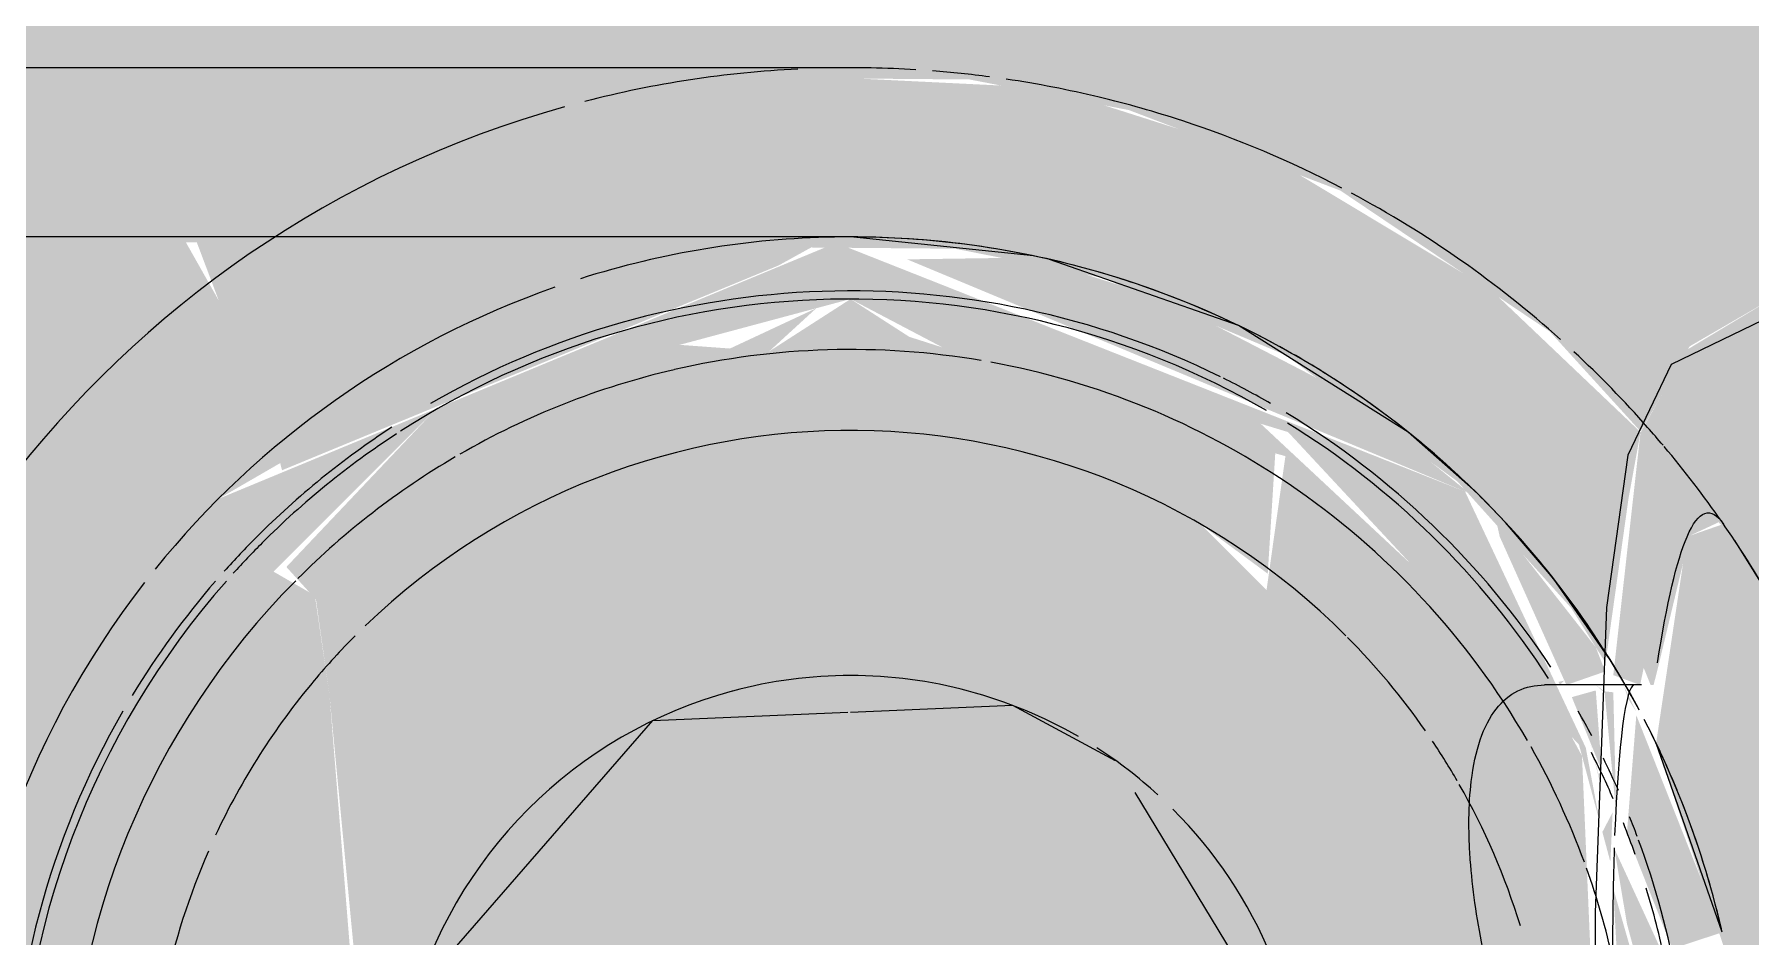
# Model space of a CAD drawing. Header units: metres. Extents: x 15 to 69.3, y -12.4 to 16.4.
# Drawn here: x 18.328 to 18.3506, y 13.06324 to 13.07511 of the extents above; entities that cross this region are included whole.
import ezdxf

# ---------------------------------------------------------------- set-up
doc = ezdxf.new("R2010")
doc.units = ezdxf.units.M
doc.layers.add('A-FLOR', color=7, linetype='Continuous', lineweight=9, true_color=0x007f00)
doc.layers.add('P-SANR-FIXT', color=7, linetype='Continuous', lineweight=5)

# ---------------------------------------------------------------- blocks, each defined once
blk = doc.blocks.new('UT_Ducha higiênica - UT_Ducha higiênica-3615605-TÉRREO')
at = {"layer": 'P-SANR-FIXT', "true_color": 0xf0f1f7, "transparency": 33554560}
for points in [[(0.08000000000001646, 0.0336475837112124), (0.08832447377433876, 0.03019947377426968), (0.08879525029375403, 0.02938503150175959), (0.09045698643203517, 0.02992332119640491), (0.09177258371127499, 0.0306665165601353), (0.091848869121856, 0.03969520617974973), (0.09232414926895066, 0.04052732555064138), (0.09301077523998715, 0.04099744027242336), (0.09400000000001761, 0.04111081897339689), (0.09400000000001761, 0.05738896833044129), (0.09278394559978871, 0.05480785721770643), (0.09146177206230033, 0.05371612574420959), (0.08930213614993311, 0.05276384307674945), (0.08661745718556871, 0.05205927247575402), (0.08202207435780069, 0.05154387166124619), (0.08000000000001646, 0.05145282208915609), (0.08000000000001646, 0.03394039708939941)], [(0.08474465881401863, 0.01198342454255049), (0.08580343093266335, 0.01206264135774899), (0.08571527298732773, 0.01237798123088038), (0.08486402577589357, 0.0120307472794057)], [(0.08427020931219266, 0.01179533021080534), (0.08577888794918931, 0.01183181675656192), (0.08579121096795968, 0.01194771366437976), (0.08428951983010147, 0.01180298581787752)], [(0.08242311051220497, 0.01099524527623106), (0.08261964632252466, 0.01039757954134055), (0.08547751865319948, 0.01152877862404534), (0.08391302642671376, 0.0116537259391257), (0.08242311051220497, 0.01106305245919396)]]:
    blk.add_hatch(color=7, dxfattribs=at).paths.add_polyline_path(points)
h = blk.add_hatch(color=7, dxfattribs=at)
h.paths.add_polyline_path([(0.06104499430345227, 0.01676706736022819), (0.06124305656764736, 0.001132232521688259), (0.06179801469973514, 0.0004363370349887731), (0.0630449943034529, -7.47178319215891e-14), (0.09695500569658491, -7.47178319215891e-14), (0.09851866866152043, 0.0007530203962076129), (0.09890486152094932, 0.001554958132013373), (0.098955005696585, 0.001999999999925369), (0.098955005696585, 0.03878872391185485), (0.09400000000001761, 0.03878872391185485), (0.09384497402902968, 0.02030958325518545), (0.09344276236455688, 0.01821199043303589), (0.0923830327617885, 0.01542622602169357), (0.09052930691481202, 0.0126708234244909), (0.0892116278677962, 0.01147181869511659), (0.09033234720800545, 0.01082697033749139), (0.09097939482076241, 0.009710060218908715), (0.0910645802550392, 0.007303453385076733), (0.09097939482076133, 0.004069454246864127), (0.09033234720800545, 0.002952544128280909), (0.08921162786779566, 0.002307695770653008), (0.08510793263973186, 0.00180848570042583), (0.08301653995979758, 0.001716873108023853), (0.08291375385320161, 0.001256653804437107), (0.08000000000001646, 0.00105429790743259), (0.0769834600402359, 0.001267688726805173), (0.0769834600402359, 0.001737122348949627), (0.07265991411451914, 0.001979272482033795), (0.07018541974499506, 0.002556597946122558), (0.06927035623553345, 0.003468551239150715), (0.06893541974499481, 0.004714302604488238), (0.06902060517927268, 0.009710060218908715), (0.06971184164031974, 0.01086076238558304), (0.07070462662134593, 0.01155671459196182), (0.06892664604373089, 0.01344024506907283), (0.0672236062075939, 0.01625782926555391), (0.06626600275160972, 0.01925535367743593), (0.066012960742745, 0.02043449348395569), (0.06104499430345227, 0.02187499999994359), (0.06104499430345227, 0.01694440589343285)])
h.paths.add_polyline_path([(0.06104499430345119, 0.035872852801328), (0.06104499430345119, 0.03417061519970042), (0.06600269174178665, 0.03252429378915581), (0.06600000000001749, 0.03878872391185539), (0.06104499430345335, 0.03878872391185539)])
h.paths.add_polyline_path([(0.0769834600402359, 0.003173871124008141), (0.07714257746305397, 0.002199973578222925), (0.07708624614683131, 0.002392476368011084), (0.07708624614683131, 0.003238187364861274)])
h.paths.add_polyline_path([(0.08261240023671797, 0.002301519467915689), (0.08301653995979758, 0.002417301510352102), (0.08279959681880204, 0.002264289819076058), (0.08261964632252466, 0.002300078366658853)])
h = blk.add_hatch(color=7, dxfattribs=at)
h.paths.add_polyline_path([(0.06600000000001749, 0.03383524139359809), (0.06622117744730513, 0.03244855175073095), (0.0682274162887574, 0.03182135898679543), (0.0682274162887574, 0.03878872391185539), (0.06600000000001749, 0.03878872391185539)])
h.paths.add_polyline_path([(0.06615502602299875, 0.02030958291594159), (0.06645250694737279, 0.01853838175581602), (0.06760854799523645, 0.01543899285901506), (0.06947069308522036, 0.01267082342449198), (0.07094558582678148, 0.0114924459215077), (0.07367811015065852, 0.01203104845183741), (0.07195464115223245, 0.01337609638677868), (0.07028435573458475, 0.01534891027998969), (0.06921988149210172, 0.01726257919288415), (0.06813893556868098, 0.01974539405561426), (0.06615266817014069, 0.02039181702875985)])
h.paths.add_polyline_path([(0.0769834600402359, 0.001737122348949627), (0.07708624614683131, 0.00123608798314679), (0.07738759976331822, 0.001143439290626199), (0.08078073799191483, 0.001027657248190869), (0.08301653995979758, 0.001267688726805173), (0.08291375385320161, 0.001733615039623187), (0.07708624614683131, 0.001733615039623187)])
h.paths.add_polyline_path([(0.07710977785949133, 0.002195293592141155), (0.0769834600402359, 0.002392476368011084), (0.07720040318123306, 0.002264289819076058), (0.07714102660112933, 0.002199752294688355)])
h.paths.add_polyline_path([(0.08292328822567628, 0.002205939510943397), (0.08291375385320161, 0.002417301510352102), (0.08295023338030347, 0.002222799873809943)])
h.paths.add_polyline_path([(0.08920306341924736, 0.01147336865951764), (0.09107310236530197, 0.0134398635595507), (0.09279490995951777, 0.01630686917454023), (0.09373399725104051, 0.01925535367743485), (0.09392940877839277, 0.02325439083150992), (0.09400000000001761, 0.03306065756341615), (0.09377890055054043, 0.03878872391185485), (0.09177258371127499, 0.03878872391185485), (0.09161748184297241, 0.02049843284513167), (0.09123673823323564, 0.01856752339507676), (0.09021849900105489, 0.01614919900717061), (0.08855531527724897, 0.01388605281622553), (0.08688943291137435, 0.01238765939323015), (0.0861687602905133, 0.0119348307728674), (0.08832692703450577, 0.01163192880497122), (0.08883089389945462, 0.01154072261743949)])
h.paths.add_polyline_path([(0.06893541974499481, 0.007303453385076733), (0.06902060517927214, 0.004069454246864669), (0.06966765279202856, 0.002952544128280909), (0.0707883721322389, 0.002307695770656257), (0.07489206736030106, 0.00180848570042583), (0.0769834600402359, 0.001865055626938585), (0.07720040318123739, 0.002177270031737257), (0.07849173002012266, 0.00204908348280223), (0.08261240023671797, 0.002140040382897625), (0.08301653995979758, 0.002045946865771994), (0.08301653995979758, 0.001737122348948545), (0.08734008588551433, 0.001979272482033254), (0.08981458025503895, 0.002556597946122558), (0.09072964376450002, 0.003468551239149091), (0.0910645802550392, 0.004714302604469288), (0.09097939482076241, 0.009710060218908715), (0.09028815835971536, 0.01086076238558304), (0.08920045069409283, 0.01147100965063558), (0.08798234209341012, 0.01041491645506104), (0.08782712995265454, 0.01086076238558304), (0.08510793263973294, 0.01126826858132494), (0.08242311051220497, 0.0103754352737964), (0.07913038375037942, 0.01020039850811678), (0.07649541262927675, 0.01070723380676782), (0.07412491401731514, 0.01129402377388476), (0.07217287004738056, 0.01086076238558304), (0.07196922750365778, 0.01041491645506104), (0.0707883721322389, 0.01147181869511659), (0.06966765279202856, 0.01082697033749247), (0.06902060517927268, 0.009710060218908715), (0.06893541974499481, 0.007762575469297171)])
h.paths.add_polyline_path([(0.0855251799520919, 0.01153044244409862), (0.08587508598271942, 0.01169889935053786), (0.08568412595779762, 0.01163031483884766)])
at = {"layer": 'P-SANR-FIXT', "true_color": 0xf4f4f4, "transparency": 33554560}
h = blk.add_hatch(color=7, dxfattribs=at)
h.paths.add_polyline_path([(0.08000000000001646, 0.02827237555685554), (0.08574086514257388, 0.02873550284817937), (0.08461242080708131, 0.0298639471836714), (0.08000000000001646, 0.03109984161407763), (0.08000000000001646, 0.02843553230972431)])
h.paths.add_polyline_path([(0.08000000000001646, 0.0336475837112124), (0.08000000000001646, 0.03283003730631343), (0.08574001764578756, 0.03109984161407763), (0.08748242962996713, 0.02935742962989805), (0.08832447377433876, 0.03019947377426968), (0.08074933134106942, 0.03333720050703674)])
for points in [[(0.08000000000001646, 0.03136234060666678), (0.08000000000001646, 0.03109984161407763), (0.08461242080708131, 0.02986394718367194), (0.08574086514257388, 0.02873550284817937), (0.0870527194711389, 0.02892771947107036), (0.08736730081772232, 0.02947255844214287), (0.0854775186531984, 0.03136234060666678), (0.08000000000001646, 0.03283003730631343)], [(0.08574086514257388, 0.02873550284817937), (0.08798894718373994, 0.02648742080701277), (0.08922484161414508, 0.021874999999949), (0.0879889471837394, 0.01726257919288415), (0.08734008588551433, 0.01638162198702852), (0.0889241037142457, 0.01628257057807776), (0.09045698643203517, 0.02110050559120581), (0.09095503730638196, 0.02187499999994305), (0.09026584980827228, 0.0229467215676733), (0.09035206261476782, 0.02412533218473211), (0.08948734060673533, 0.02735251865313094), (0.08742833041412588, 0.0293033304140568), (0.08700000000001704, 0.02891388370525061), (0.08657378899824861, 0.02885350265604112)], [(0.08354573847041305, 0.01187004045329835), (0.08419751543255878, 0.01184108410911391), (0.08394003432045662, 0.01197569170789608)]]:
    blk.add_hatch(color=7, dxfattribs=at).paths.add_polyline_path(points)
at = {"layer": 'P-SANR-FIXT', "true_color": 0xf0f1f7, "transparency": 33554560}
h = blk.add_hatch(color=7, dxfattribs=at)
h.paths.add_polyline_path([(0.08587508598271942, 0.01244979936338133), (0.08605244303513289, 0.01193879979755533), (0.08637216967110063, 0.01206264135774899), (0.08804478202431341, 0.01337551956328999), (0.08782712995265454, 0.01332702559980855), (0.08593304621109663, 0.01247584602717848)])
h.paths.add_polyline_path([(0.08840991384721576, 0.01374065138619233), (0.08971217109186204, 0.01534338275589089), (0.09093399296212605, 0.0177023271182126), (0.09150163273092045, 0.01947024353761124), (0.09147742045862005, 0.02113047964740439), (0.08841662948185618, 0.01375559532375427)])
h.paths.add_polyline_path([(0.0887015282218903, 0.02936043496065517), (0.09139671640949001, 0.02282308840022172), (0.09177258371127499, 0.02214186629509191), (0.09177258371127499, 0.03050972148865799), (0.08879525029375403, 0.02938503150175959)])
at = {"layer": 'P-SANR-FIXT', "true_color": 0xf4f4f4, "transparency": 33554560}
h = blk.add_hatch(color=7, dxfattribs=at)
h.paths.add_polyline_path([(0.08000000000001646, 0.02810638942552813), (0.08101476637374111, 0.02778856484754853), (0.08000000000001646, 0.02776284239024991), (0.0800771229742761, 0.0126708234244909), (0.08461242080708131, 0.01388605281622553), (0.0879889471837394, 0.01726257919288415), (0.08922484161414508, 0.021874999999949), (0.08798894718373994, 0.02648742080701277), (0.08574086514257388, 0.02873550284817937), (0.0816966930990371, 0.02834877392472), (0.08000000000001646, 0.02827237555685554)])
h.paths.add_polyline_path([(0.08000000000001646, 0.01070508086564605), (0.08000000000001646, 0.01010241628868507), (0.0837212201472145, 0.0118175860484076), (0.08273401537402965, 0.01165253990514477), (0.08000000000001646, 0.0109199626935835)])
h.paths.add_polyline_path([(0.08405652510915493, 0.01200690532065302), (0.08505121902979744, 0.01219469971733708), (0.08842105910074666, 0.01378370383057171), (0.09169384048937773, 0.02206510295419198), (0.08832447377433876, 0.03019947377426968), (0.08748242962996713, 0.02935742962989805), (0.08948734060673533, 0.02735251865313094), (0.09095503730638196, 0.02187499999994305), (0.08920417657546861, 0.01611431731549928), (0.08508932736531949, 0.01228364385113406), (0.08412500069541819, 0.01202525329869343)])
h = blk.add_hatch(color=7, dxfattribs=at)
h.paths.add_polyline_path([(0.08000000000001646, 0.0113015512516335), (0.08000000000001646, 0.01091996269358404), (0.08319797987349598, 0.0118326803628512), (0.08000000000001646, 0.01165517016963626), (0.08000000000001646, 0.01147852358270844)])
h.paths.add_polyline_path([(0.08000000000001646, 0.01206264135774899), (0.08000000000001646, 0.01203104845183741), (0.08494154375152353, 0.01224404535116264), (0.0857970512376597, 0.01270719197769035), (0.08958637088057621, 0.01676706736022819), (0.09095503730638196, 0.02187499999994305), (0.08992668921856278, 0.01991799770024426), (0.0888873222304792, 0.01614919900717061), (0.08712384933762177, 0.01639748134676598), (0.08422956866151649, 0.01378346789300019), (0.08000000000001646, 0.01265015838582039), (0.08000000000001646, 0.01238765939323015)])
h.paths.add_polyline_path([(0.09026584980827228, 0.0229467215676733), (0.0908343456895337, 0.02232542724606813), (0.09030357888366553, 0.02346251371779174)])
h = blk.add_hatch(color=7, dxfattribs=at)
h.paths.add_polyline_path([(0.08455664406268992, 0.01198984005835102), (0.08515508451914865, 0.01214613679841885), (0.08460587370163704, 0.01201023164247281)])
h.paths.add_polyline_path([(0.08587508598271942, 0.01253595658282896), (0.08593304621109663, 0.01247584602717848), (0.08591592184028392, 0.0125528713488632)])
h.paths.add_polyline_path([(0.08839849730972923, 0.0137292348487058), (0.0884752555870553, 0.01388605281622553), (0.09147742045862005, 0.02113047964740439), (0.08840938442198704, 0.01375551866277467)])
at = {"layer": 'P-SANR-FIXT', "true_color": 0xf0f1f7, "transparency": 33554560}
h = blk.add_hatch(color=7, dxfattribs=at)
h.paths.add_polyline_path([(0.07079734879132937, 0.01147299647787739), (0.07201765790662334, 0.01041491645506104), (0.07217287004738056, 0.01086076238558304), (0.07412491401731514, 0.0114785235827079), (0.07399518557729115, 0.01183181675656192), (0.07383786886526275, 0.01193066539824152), (0.07188187941786427, 0.01164550647404267), (0.07083947450198115, 0.0114785235827079)])
h.paths.add_polyline_path([(0.0769834600402359, 0.002140040382897625), (0.07708624614683131, 0.001733615039623187), (0.08301653995979758, 0.001737122348948545), (0.08279959681879825, 0.002177270031737257), (0.08150826997990702, 0.00204908348280223), (0.07738759976331551, 0.002140040382897625), (0.0769834600402359, 0.002177270031737257)])
h.paths.add_polyline_path([(0.08587508598271942, 0.0113015512516335), (0.08608275516470702, 0.01124793104263486), (0.08783889396296736, 0.01082697033749139), (0.08803077249637624, 0.01041491645506104), (0.08920306341924736, 0.01147336865951764), (0.08600481442274287, 0.01183181675656192), (0.08587508598271942, 0.01147852358270844), (0.08610092809165806, 0.01143166563063462), (0.08587508598271942, 0.0113408154895849)])
at = {"layer": 'P-SANR-FIXT', "color": 253, "true_color": 0xb4b4b9}
for p, q in [((0.09177258371125943, 0.0218749999999616), (0.09177258371126105, 0.03878872391187323)), ((0.08590995448917986, 0.01169334172763597), (0.0862079307702857, 0.01187223424293544))]:
    blk.add_line(p, q, dxfattribs=at)
at = {"layer": 'P-SANR-FIXT', "color": 8, "true_color": 0x78787b}
for p, q in [((0.09177258371125954, 0.0218749999999616), (0.09177258371126114, 0.03878872391187346)), ((0.09152369447769701, 0.01946705630807272), (0.09177258371125954, 0.02187499999996153)), ((0.08734008588549899, 0.01267082342450972), (0.0880157864856096, 0.01325288342363774)), ((0.0862079307702857, 0.01187223424293544), (0.0872637694816386, 0.01261047733788051)), ((0.0858750859827178, 0.01155671459196182), (0.0858750859827178, 0.01194485164701886)), ((0.08587508598270448, 0.01146178251055633), (0.08587508598270448, 0.01194318846347766)), ((0.08554822000698889, 0.01149179327021566), (0.08590995448917986, 0.01169334172763597)), ((0.08261964632250934, 0.01039757954135907), (0.08510793263971642, 0.01126826858134298)), ((0.08777872650991805, 0.01023492208425472), (0.08696057369257817, 0.009727966869603945))]:
    blk.add_line(p, q, dxfattribs=at)
at = {"layer": 'P-SANR-FIXT'}
for p, q in [((0.0858750859827178, 0.01194485164701886), (0.0858750859827178, 0.0127365508019451)), ((0.08587508598270448, 0.0119711626338149), (0.08587508598270448, 0.01273655080196381))]:
    blk.add_line(p, q, dxfattribs=at)
at = {"layer": 'P-SANR-FIXT', "flags": 128}
for points in [[(0.09400000000001653, 0.02187499999995117), (0.09400000000001653, 0.02381468689439191), (0.09400000000001761, 0.02919111401907283), (0.09400000000001761, 0.03306065756341506)], [(0.0910645802550392, 0.009065211861284605), (0.09009246473267372, 0.01107044528370001), (0.08889823122904154, 0.01163980518047594), (0.08689688700880752, 0.01192053059256675), (0.08288129082277954, 0.01206977464185534), (0.08242311051220497, 0.01207113862707013)]]:
    blk.add_lwpolyline(points, dxfattribs=at)
at = {"layer": 'P-SANR-FIXT', "color": 253, "true_color": 0xb5b5b8, "flags": 128}
for points in [[(0.0818302740580697, 0.02758902632754239), (0.08540562762543759, 0.02447868776450467), (0.08551580047234666, 0.02191215460948703)], [(0.08551739539782081, 0.021874999999949), (0.085608866726406, 0.01974412833661246), (0.0848833656241579, 0.01838892194847616)], [(0.0844607934833938, 0.0181328235272646), (0.08083062673755093, 0.01593277321002526), (0.08000000000001646, 0.01600400826164541)]]:
    blk.add_lwpolyline(points, dxfattribs=at)
at = {"layer": 'P-SANR-FIXT', "color": 8, "true_color": 0x78787b, "flags": 128}
blk.add_lwpolyline([(0.08845013735301642, 0.01367811608265751), (0.08920417657545324, 0.01453491411446393), (0.09060673141862002, 0.01676706736024643), (0.09147742045860399, 0.0192553536774535)], dxfattribs=at)
at = {"layer": 'P-SANR-FIXT', "color": 8, "true_color": 0x78787b}
for centre, radius, start, end in [((0.0800000000000014, 0.02187499999996996), 0.01400000000000001, 15.60207767471154, 89.9999999999997), ((0.0800000000000014, 0.02187499999996695), 0.01177258371126371, 52.15977027019788, 89.99999999999967), ((0.0800000000000014, 0.02187499999996695), 0.01177258371126371, 19.30594577680388, 51.06623963591484), ((0.0800000000000014, 0.02187499999996695), 0.01177258371126372, 1.027648494438637, 17.58202703349345), ((0.0800000000000014, 0.02187499999996996), 0.014, 2.843922211507103, 14.46827170931866), ((0.0800000000000014, 0.02187499999996695), 0.01177258371126373, 334.0292833300981, 359.9999999999994), ((0.0800000000000014, 0.02187499999996996), 0.014, 352.498704741754, 355.5724293525952), ((0.0800000000000014, 0.02187499999996996), 0.014, 346.4775686650829, 351.5751506015644), ((0.0800000000000013, 0.02187499999996173), 0.01177258371125814, 331.9170238071968, 341.4218999658375), ((0.0800000000000014, 0.02187499999996996), 0.01399999999999999, 332.4813507000144, 341.7891297160642), ((0.0800000000000014, 0.02187499999996695), 0.01177258371126373, 301.7592290382572, 332.8255344197763), ((0.0800000000000013, 0.02187499999996173), 0.01177258371125814, 317.767986463899, 325.9510516933064), ((0.0800000000000014, 0.02187499999996996), 0.01399999999999999, 318.114506948933, 324.9719883565937), ((0.0800000000000013, 0.02187499999996173), 0.01177258371125813, 303.4393852514624, 312.2320135360617), ((0.0800000000000014, 0.02187499999996695), 0.01177258371126372, 298.2152149474568, 300.3503380858536), ((0.0800000000000013, 0.02187499999996173), 0.01177258371125813, 288.5781000342278, 297.4088927986684), ((0.0800000000000014, 0.02187499999996695), 0.01177258371126372, 294.6320654469132, 296.6252861108239), ((0.0800000000000014, 0.02187499999996996), 0.01399999999999997, 310.1662808725434, 311.4414471285316), ((0.0800000000000014, 0.02187499999996695), 0.01177258371126371, 283.0987226345563, 291.7395072717089), ((0.0800000000000014, 0.02187499999996996), 0.01399999999999998, 299.9999999999998, 304.9547497943888)]:
    blk.add_arc(centre, radius, start, end, dxfattribs=at)
at = {"layer": 'P-SANR-FIXT', "color": 253, "true_color": 0xb6b6b7}
for radius, start, end in [(0.01106186790881813, 60.00000000000001, 90.00000000000006), (0.01095503730636507, 48.60935948433952, 89.99999999999964), (0.01106186790881813, 49.11513920800815, 58.75711416751459), (0.009224841614128738, 66.43233271852378, 89.99999999999957), (0.009224841614128738, 66.43233271852378, 89.99999999999957), (0.009224841614128735, 49.97391807782272, 64.9858997996285), (0.009224841614128735, 49.97391807782272, 64.9858997996285), (0.01106186790881813, 44.99999999999696, 48.21067405464878), (0.01095503730636506, 45.00000000000279, 47.89167345199208)]:
    blk.add_arc((0.08000000000000139, 0.02187499999996695), radius, start, end, dxfattribs=at)
at = {"layer": 'P-SANR-FIXT', "color": 254, "true_color": 0xd5d5d5}
blk.add_arc((0.08000000000000138, 0.02187499999996695), 0.01029022396165961, 45.22583668847482, 90.00000000000006, dxfattribs=at)
at = {"layer": 'P-SANR-FIXT', "color": 253, "true_color": 0xb5b5b8}
for centre, radius, start, end in [((0.08000000000000139, 0.02187499999996695), 0.01095503730636507, 33.06988994928196, 45.0000000000028), ((0.08000000000000139, 0.02187499999996695), 0.01106186790881812, 33.08981469382728, 44.99999999999695), ((0.08000000000000139, 0.02187499999996695), 0.00922484161412873, 44.99999999999589, 49.9739180778227), ((0.08000000000000139, 0.02187499999996695), 0.00922484161412873, 44.99999999999589, 49.9739180778227), ((0.08000000000000139, 0.02187499999996695), 0.00922484161412875, 314.9999999999993, 43.85291154562915), ((0.08000000000000139, 0.02187499999996695), 0.00922484161412875, 314.9999999999993, 43.85291154562915), ((0.08000000000000139, 0.02187499999996695), 0.01095503730636509, 329.9999999999993, 32.73847253643315), ((0.07999999999999673, 0.02187499999996173), 0.00599999999999999, 15.07707504271418, 74.9999999999626), ((0.08000000000000139, 0.02187499999996695), 0.01106186790881814, 333.8795678571599, 30.00000000000012), ((0.07999999999999673, 0.02187499999996173), 0.006000000000000005, 359.9999999999991, 14.99999999999213), ((0.07999999999999673, 0.02187499999996173), 0.005999999999999996, 330.000000000014, 359.9999999999991), ((0.07999999999999673, 0.02187499999996173), 0.006000000000000001, 317.597158698656, 327.2955794648551), ((0.07999999999999673, 0.02187499999996173), 0.005999999999999997, 270.0000000000439, 315.0000000000214), ((0.08000000000000139, 0.02187499999996695), 0.01106186790881812, 329.9999999999998, 333.6439568818972), ((0.08000000000000139, 0.02187499999996695), 0.01095503730636509, 302.9744512409299, 328.3258833970206), ((0.08000000000000139, 0.02187499999996695), 0.01106186790881812, 303.5359496099208, 328.7571141675143), ((0.08000000000000139, 0.02187499999996695), 0.009224841614128756, 304.8687958046073, 314.8191206943779), ((0.08000000000000139, 0.02187499999996695), 0.009224841614128756, 304.8687958046073, 314.8191206943779), ((0.08000000000000139, 0.02187499999996695), 0.009224841614128738, 299.9999999999994, 303.8285303682683), ((0.08000000000000139, 0.02187499999996695), 0.009224841614128738, 299.9999999999994, 303.8285303682683), ((0.08000000000000139, 0.02187499999996695), 0.009224841614128745, 287.0482421381931, 299.6672572062092), ((0.08000000000000139, 0.02187499999996695), 0.009224841614128745, 287.0482421381931, 299.6672572062092), ((0.08000000000000139, 0.02187499999996695), 0.01106186790881812, 298.0636431826936, 299.9999999999998), ((0.08000000000000139, 0.02187499999996695), 0.01095503730636508, 293.5583558473649, 297.0645016350753), ((0.08000000000000139, 0.02187499999996695), 0.01106186790881811, 293.921014147702, 296.3560431180933), ((0.08000000000000139, 0.02187499999996695), 0.01106186790881811, 269.9999999999998, 290.2763185017596), ((0.08000000000000139, 0.02187499999996695), 0.01095503730636508, 281.8136492432837, 286.982765635595)]:
    blk.add_arc(centre, radius, start, end, dxfattribs=at)
at = {"layer": 'P-SANR-FIXT', "color": 254, "true_color": 0xd4d4d6}
for radius, start, end in [(0.01029022396165961, 30.38809322491345, 45.00000000000346), (0.01029022396165961, 13.05372409536673, 29.99999999999519), (0.0102902239616596, 350.3787091374845, 13.01245651284902), (0.01029022396165959, 325.9536160527544, 349.6662048550988)]:
    blk.add_arc((0.08000000000000138, 0.02187499999996695), radius, start, end, dxfattribs=at)
at = {"layer": 'P-SANR-FIXT'}
for radius, start, end in [(0.014, 356.4862579939009, 1.303756038495621), (0.01399999999999999, 341.7891297160642, 346.4775686650829), (0.014, 324.9719883565937, 331.898988420457), (0.01399999999999999, 311.4414471285315, 317.1331782966106)]:
    blk.add_arc((0.0800000000000014, 0.02187499999996996), radius, start, end, dxfattribs=at)
at = {"layer": 'P-SANR-FIXT', "color": 253, "true_color": 0xb4b4b9}
for centre, radius, start, end in [((0.0800000000000013, 0.02187499999996173), 0.01177258371125812, 344.999999999999, 359.999999999999), ((0.0800000000000013, 0.02187499999996173), 0.01177258371125814, 341.4218999658375, 343.8777926867299), ((0.0800000000000013, 0.02187499999996173), 0.01177258371125814, 326.5606147486149, 331.3341871587656), ((0.0800000000000013, 0.02187499999996173), 0.01177258371125813, 313.0892961366139, 317.767986463899), ((0.0800000000000013, 0.02187499999996173), 0.01177258371125814, 298.0956591748409, 299.9407999389231), ((0.0800000000000014, 0.02187499999996695), 0.01177258371126372, 292.4289758363998, 294.6320654469132), ((0.0800000000000014, 0.02187499999996996), 0.01399999999999998, 304.9547497943888, 310.0813810716759), ((0.0800000000000013, 0.02187499999996173), 0.01177258371125813, 285.8883725579635, 288.5781000342278), ((0.0800000000000013, 0.02187499999996173), 0.01177258371125814, 282.8963230198993, 284.9999999999991)]:
    blk.add_arc(centre, radius, start, end, dxfattribs=at)
at = {"layer": 'P-SANR-FIXT', "color": 254, "true_color": 0xd3d4d7}
for radius, start, end in [(0.01029022396165959, 300.0000000000066, 325.9536160527544), (0.0102902239616596, 290.1286023457663, 299.4585852315867), (0.0102902239616596, 282.6383357815139, 289.6662048551268)]:
    blk.add_arc((0.08000000000000138, 0.02187499999996695), radius, start, end, dxfattribs=at)
at = {"layer": 'P-SANR-FIXT', "color": 254, "true_color": 0xd2d2d8}
blk.add_arc((0.0800000000000013, 0.02187499999996173), 0.01177258371125813, 299.9999999999991, 302.0328690439092, dxfattribs=at)
at = {"layer": 'P-SANR-FIXT', "color": 254, "true_color": 0xd2d3d7}
for radius, start, end in [(0.01095503730636508, 289.4197703096922, 291.7472070329426), (0.01106186790881812, 290.5506252065312, 291.9891611975206)]:
    blk.add_arc((0.08000000000000139, 0.02187499999996695), radius, start, end, dxfattribs=at)
at = {"layer": 'P-SANR-FIXT', "color": 8, "true_color": 0x78787b}
for major_axis, ratio, start_param, end_param in [((0.003451975470513151, 0), 0.08237877690054846, 1.181745776643424, 1.570796326794856), ((0.003451975470513152, 0), 0.08237877690054815, 0, 1.13061418893701)]:
    blk.add_ellipse((0.08242311051218897, 0.01155671459198064), major_axis=major_axis, ratio=ratio, start_param=start_param, end_param=end_param, dxfattribs=at)
at = {"layer": 'P-SANR-FIXT'}
blk.add_open_spline([(0.08242311051218912, 0.01355328701287018), (0.08281200192307149, 0.01363368088504026), (0.08330191830088919, 0.0137009191659088), (0.08385235046934074, 0.01373122440042551), (0.08420557967450273, 0.01373462639614367), (0.08467186107058537, 0.01370768661175037), (0.08518005443952731, 0.01359856833922067), (0.08558462768328069, 0.0133893237534449), (0.08582430021957967, 0.01309725402685002), (0.08587508598270212, 0.01286372731881025), (0.08587508598270212, 0.01273655080196375)], degree=3, knots=[-1, -1, -1, -1, -0.7857142857142857, -0.7321428571428572, -0.6785714285714286, -0.5714285714285714, -0.4285714285714285, -0.2857142857142857, -0.1428571428571428, 0, 0, 0, 0], dxfattribs=at)
at = {"layer": 'P-SANR-FIXT', "color": 8, "true_color": 0x78787b}
blk.add_open_spline([(0.0861676148872252, 0.0112501106798971), (0.08695838748672716, 0.01112643073728842), (0.08813058638556599, 0.01085141446816872), (0.08823586780480439, 0.01054899423159195), (0.08799392433365866, 0.01038164654034966)], degree=3, knots=[-0.9468072478935387, -0.9468072478935387, -0.9468072478935387, -0.9468072478935387, -0.5, 0, 0, 0, 0], dxfattribs=at)

msp = doc.modelspace()

# ---------------------------------------------------------------- hatches: boundary and pattern name
at = {"layer": 'A-FLOR', "true_color": 0x464646}
h = msp.add_hatch(color=49, dxfattribs=at)
h.paths.add_polyline_path([(18.19232617459992, 13.25172109348721), (18.19125723503447, 13.25260927135536), (18.19156636953614, 13.25234058960095)])
h.paths.add_polyline_path([(18.15901796312708, 13.32089163646863), (18.16008690269254, 13.3200034585927), (18.15977776819086, 13.32027214034713)])
h.paths.add_polyline_path([(18.36062034051212, 11.92780630161017), (18.36062034051213, 12.22780630161017), (18.51062034051213, 12.22780630161017), (18.51062034051211, 13.27780630161043), (18.36462034051226, 13.27780630161043), (18.36602034051226, 13.27640630161043), (18.37872034051195, 13.27640630161043), (18.37982034051226, 13.27534630161044), (18.38764664467355, 13.27417710640565), (18.39441300941091, 13.27122513630078), (18.39985974669109, 13.26704570778926), (18.40445792329332, 13.2609483447148), (18.40726775245156, 13.25378618104348), (18.40831085028186, 13.24685011222689), (18.40922034051226, 13.24558487112113), (18.40922034051226, 13.23320630161044), (18.41062034051226, 13.23180630161044), (18.41062034051226, 13.22780630161044), (18.40662034051226, 13.22780630161044), (18.40662034051226, 13.15980630161043), (18.41062034051226, 13.15980630161043), (18.4103699877675, 13.15580630161044), (18.40899057202805, 13.15440630161044), (18.40899057202805, 13.13809879241109), (18.40814783484856, 13.13720630161044), (18.40814783484856, 13.13639764868963), (18.40866549172195, 13.13543890983363), (18.41005811664603, 13.13207681585462), (18.41062034051226, 13.12780630161043), (18.41005811664603, 13.12353578736624), (18.40814783484856, 13.11840630161044), (18.40918651322681, 13.11730630161044), (18.40918651322681, 13.10100800953767), (18.4103699877675, 13.09980630161044), (18.41062034051226, 13.09580630161044), (18.40662034051226, 13.09580630161044), (18.40662034051226, 13.01267345524163), (18.41062034051226, 13.01267345524163), (18.4103699877675, 13.00867345524163), (18.40899057202805, 13.00727345524163), (18.40899057202805, 12.99096594604228), (18.40814783484856, 12.99007345524163), (18.40819433475903, 12.98920420245767), (18.40874834278905, 12.98810604329497), (18.41005811664603, 12.98494396948581), (18.41062034051226, 12.98067345524162), (18.40971085028186, 12.97551211505918), (18.40961881928306, 12.97502022415034), (18.40846290237281, 12.97255175306414), (18.40814783484856, 12.97127345524163), (18.40918651322681, 12.97017345524163), (18.40918651322681, 12.95387516316886), (18.4103699877675, 12.95267345524163), (18.41062034051226, 12.94867345524163), (18.40662034051226, 12.94867345524163), (18.40676214283371, 12.91417345524162), (18.41062034051225, 12.91417345524162), (18.41062034051225, 12.91017345524162), (18.40922034051225, 12.90877345524163), (18.40922034051225, 12.89607345524163), (18.4081603405121, 12.89497345524176), (18.40692789750009, 12.88699445736596), (18.40404811972012, 12.88039244306516), (18.39985974669109, 12.8749340490628), (18.3935441052714, 12.8702454586096), (18.3866002199453, 12.86752604330233), (18.37966415112871, 12.86648294547203), (18.37872034051226, 12.86557345524162), (18.36602034051226, 12.86557345524162), (18.36462034051226, 12.86417345524162), (18.36062034051234, 12.86417345524162), (18.36062034051234, 12.8606734552416), (18.35562034051234, 12.8606734552416), (18.35562034051234, 12.87137969000953), (18.34362034051233, 12.87137969000953), (18.34349327561078, 12.87367345524123), (18.3338330090854, 12.87367345524123), (18.33836590254137, 12.87003674352319), (18.34366553337339, 12.86309319590125), (18.34721030764816, 12.85411303751954), (18.34832139973364, 12.84567345524162), (18.34816088105288, 12.51445419481211), (18.34689349517403, 12.50604670373995), (18.34344348162578, 12.49792739685547), (18.33758231149245, 12.49055039616506), (18.33074114039326, 12.48532932160188), (18.32176098201155, 12.48178454732711), (18.31210213930412, 12.48067345524163), (18.26076944952259, 12.48083397392238), (18.24683590932625, 12.48398891282809), (18.23971792837221, 12.48903446823205), (18.23661517579826, 12.49141253081223), (18.23523695113858, 12.49259505094403), (18.23396764219156, 12.49467381991606), (17.93178348436136, 12.49467381991606), (17.89420769626425, 12.49850088555499), (17.87173266931631, 12.50476648697895), (17.84856150605087, 12.51425312792488), (17.82792361853348, 12.52626030063989), (17.80806948348253, 12.54172566771568), (17.79079307859137, 12.5594575732126), (17.78689069692459, 12.56418950879353), (17.77835354652183, 12.57478739248599), (17.76812910495143, 12.59007298533625), (17.7659245685029, 12.59370501595659), (17.75971709966566, 12.60585931198199), (17.75552760994798, 12.61559254735823), (17.75052704328091, 12.63023190818269), (17.74857911793815, 12.63673548643365), (17.74605110933101, 12.6482515875161), (17.74445289825297, 12.65797013679524), (17.74334513152272, 12.67348017585073), (17.7429803035212, 12.68098365685273), (17.74368380126224, 12.69545468126682), (17.74466269385368, 12.70470702898521), (17.74761327840366, 12.71992167162986), (17.74958459583044, 12.72832938161866), (17.75368796770961, 12.74095933617091), (17.75744500782605, 12.75041395171698), (17.76510231694579, 12.76597146972038), (17.7674452203564, 12.77027059806742), (17.77394685495139, 12.78043004090634), (17.78082062989371, 12.78976002464509), (17.78905857574428, 12.79972543789688), (17.79322950483108, 12.80481325600087), (17.80954308516823, 12.82063424686142), (17.82910648428501, 12.83586025882891), (17.84995454068832, 12.84784838985527), (17.8720414824571, 12.85666772106806), (17.89599620231362, 12.86325475165249), (17.9123669478364, 12.86499468998626), (17.93218390245199, 12.86667309056719), (18.23406772883644, 12.86667309056719), (18.23560103555796, 12.86907904424312), (18.24188615961932, 12.87387563571922), (18.24425740521861, 12.87567373073838), (18.24751043047859, 12.8776634758905), (18.26208293589893, 12.88067345524163), (18.28929973744657, 12.88090357156632), (18.29498372674973, 12.88475042330354), (18.30092816261241, 12.886979838198), (18.30672549090035, 12.88767345524123), (18.34362034051233, 12.88767345524123), (18.34362034051233, 12.88996722047358), (18.35562034051234, 12.88996722047358), (18.35562034051234, 12.9006734552416), (18.36062034051234, 12.9006734552416), (18.36062034051234, 12.89717345524163), (18.36462034051226, 12.89717345524163), (18.36617714402727, 12.89577345524163), (18.37872034051226, 12.89577345524163), (18.37982034051226, 12.89471345524163), (18.38000418827537, 12.89478960747851), (18.38008034051226, 12.89497345524162), (18.37902034051225, 12.89607345524163), (18.37902034051225, 12.90877345524163), (18.37762034051225, 12.91017345524162), (18.37762034051225, 12.91417345524162), (18.38162034051226, 12.91417345524162), (18.38162034051226, 12.94867345524163), (18.37762034051226, 12.94867345524163), (18.37787069325702, 12.95267345524163), (18.37924945120595, 12.95407345524163), (18.37895809689235, 12.96580256593532), (18.37872034051226, 12.96557345524163), (18.36590083122585, 12.96568493130818), (18.36462034051226, 12.96442452676411), (18.36062034051238, 12.96417345524163), (18.36062034051238, 12.95517345524165), (18.34712034051235, 12.95517345524165), (18.3460343251969, 12.9556926956067), (18.34577912837871, 12.95654550753184), (18.34562034051235, 12.95890808198669), (18.34549962211514, 12.96567345524164), (18.28384700617818, 12.96567345524164), (18.28384700617818, 12.97367345524166), (18.28131991848965, 12.97356113725521), (18.28131991848965, 12.97279887424897), (18.27957219610745, 12.97279887424897), (18.27937635808475, 12.96214938890984), (18.27846483750536, 12.96073427136205), (18.27752553068381, 12.96001486100058), (18.27732769112155, 12.95988339173182), (18.2757361843927, 12.95943635513487), (18.27441919785038, 12.95943635513487), (18.27381627661319, 12.95952876687057), (18.27262985155927, 12.96001486100058), (18.27169054473772, 12.96073427136205), (18.27099439705528, 12.96169909365883), (18.27061501786944, 12.96301285205339), (18.2705791439551, 12.96369140443431), (18.27057769112154, 12.97279887424897), (18.26964382984379, 12.97301876768121), (18.26937811873831, 12.9737124401807), (18.26937811873831, 12.97279887424897), (18.26764978524562, 12.97301876768121), (18.26709052488867, 12.97841758825468), (18.2671546310972, 12.98335864098526), (18.2676793522961, 12.98854803623417), (18.26937811873831, 12.98832406683541), (18.26953187133595, 12.98802053932974), (18.26972386450783, 12.98854803623417), (18.27058594919514, 12.98854803623417), (18.27080982823184, 13.01117345524165), (18.27957769112154, 13.01117345524165), (18.27977657645472, 12.9885267661002), (18.28131991848965, 12.98840993016144), (18.28131991848965, 12.98767345524166), (18.28384700617818, 12.98767345524166), (18.28384700617818, 12.99567345524164), (18.31172137593004, 12.99585140619837), (18.32644972531263, 13.04171844954506), (18.32092513433258, 13.04179473495564), (18.32009301496169, 13.04227001510274), (18.3196229002399, 13.04295664107378), (18.31950954214067, 13.04357474551935), (18.31950952153893, 13.04667345524163), (18.30323137218188, 13.04667345524163), (18.30175423024972, 13.04743854087053), (18.30054189823944, 13.04921168317935), (18.29960300749234, 13.05169812134614), (18.29885900527558, 13.05526584623677), (18.29853413974741, 13.05865138088385), (18.29853413974741, 13.06269552959941), (18.29885900527558, 13.06608106424649), (18.29931121525838, 13.06853695098865), (18.30003057745714, 13.07098807195814), (18.30138186097499, 13.0734574008414), (18.30205980000033, 13.0742224864703), (18.30323137218188, 13.07467345524163), (18.31950954214067, 13.07467345524163), (18.3196229002399, 13.07839025951858), (18.32009301496169, 13.07907692351572), (18.32092513433258, 13.07955220639527), (18.32183161660047, 13.0796284609382), (18.35948810799064, 13.079430398674), (18.36018400347734, 13.07887544054192), (18.3606203405124, 13.0776284609382), (18.3606203405124, 13.04371844954506), (18.35986732011612, 13.04215478658013), (18.35906538238032, 13.0417685937207), (18.3586203405124, 13.04171844954506), (18.33866828134763, 13.04171844954506), (18.33039676858469, 13.01512750638762), (18.32733863524445, 13.00627140455879), (18.32408196799733, 12.99567345524164), (18.34562034051235, 12.99567345524164), (18.34580304643784, 13.00492539640714), (18.34609445080782, 13.0057485178125), (18.34712034051235, 13.00617345524161), (18.36062034051238, 13.00617345524161), (18.36062034051238, 12.99717345524163), (18.36462034051226, 12.99692238371914), (18.36602034051226, 12.99554434454793), (18.37872034051226, 12.99577345524163), (18.37910736266046, 12.99554434454793), (18.37905416779771, 13.00747232036287), (18.37787069325702, 13.00867345524163), (18.37762034051226, 13.01267345524163), (18.38162034051226, 13.01267345524163), (18.38162034051226, 13.09580630161044), (18.37762034051226, 13.09580630161044), (18.37787069325702, 13.09980630161044), (18.37924945120595, 13.10120630161044), (18.37905416779771, 13.11154525997526), (18.35901034051226, 13.11053278073575), (18.35901034051226, 13.09497332495352), (18.35648195848071, 13.09497332495352), (18.34939796063929, 13.1091620759251), (18.33412314767907, 13.1091620759249), (18.33412314767907, 13.10510606723815), (18.29012314767908, 13.10510606723812), (18.28459730155222, 13.11592052078006), (18.28321388841039, 13.12170630161045), (18.27989530995778, 13.12170630161045), (18.27989530995778, 13.13390630161045), (18.28322786745051, 13.13390630161045), (18.28344298609286, 13.13519014594776), (18.28513556269796, 13.14114916459806), (18.29012314767908, 13.15050653598275), (18.33412314767907, 13.15050653598272), (18.33412314767907, 13.14645052729596), (18.34939796063947, 13.14645052729612), (18.35648195848071, 13.16063927826734), (18.35901034051226, 13.16063927826734), (18.35901034051226, 13.14507982248512), (18.37912423810045, 13.14406380376555), (18.37905416779771, 13.15460516673168), (18.37787069325702, 13.15580630161044), (18.37762034051226, 13.15980630161043), (18.38162034051226, 13.15980630161043), (18.38148119843488, 13.22780630161044), (18.37762034051226, 13.22780630161044), (18.37762034051226, 13.23180630161044), (18.37902034051226, 13.23320630161044), (18.37902034051226, 13.24590630161044), (18.38008034051226, 13.24700630161044), (18.38000418827537, 13.24719014937355), (18.37982034051225, 13.24726630161044), (18.37872034051226, 13.24620630161043), (18.36602034051226, 13.24620630161043), (18.36462034051226, 13.24480630161043), (18.36062034051226, 13.24480630161043), (18.36062034051226, 13.24880630161044), (18.22583680752527, 13.248664499289), (18.22583680752527, 13.24480630161045), (18.22183680752552, 13.24480630161045), (18.22043680752527, 13.24620630161045), (18.20773680752539, 13.24620630161045), (18.20663680752527, 13.24726630161044), (18.19567402086053, 13.2494768095034), (18.19277843002289, 13.25136697294966), (18.18993875163428, 13.25331631850477), (18.18642982863788, 13.2555979784948), (18.18499934002097, 13.25562446902474), (18.17601908389989, 13.26460472514581), (18.17403918491257, 13.26460472514581), (18.17121075778783, 13.26743315227056), (18.17403918491257, 13.2702615793953), (18.15947668815993, 13.28452288589827), (18.15670046785356, 13.28194344220482), (18.15397042903528, 13.28497465701429), (18.15397042903528, 13.28665338001043), (18.14499017291421, 13.2956336361315), (18.14503992683344, 13.29723902496934), (18.14483763238244, 13.29726642833763), (18.14467889274407, 13.29723902496934), (18.14360733020174, 13.29620642833762), (18.13090733020169, 13.29620642833762), (18.12950733020173, 13.29480642833762), (18.12550733020174, 13.29480642833762), (18.12550733020174, 13.29880642833763), (16.81983848848221, 13.29880642833764), (16.81983848848221, 13.29480642833764), (16.81583848848222, 13.2950567810824), (16.81443848848221, 13.29643553903133), (16.79943848848221, 13.29643553903133), (16.79833848848221, 13.29747976157134), (16.76648848848221, 13.29700642833764), (16.76754848848221, 13.29590642833764), (16.76731937778852, 13.28320642833763), (16.76869741695972, 13.28180642833764), (16.76894848848221, 13.27780642833764), (16.73701941752033, 13.27780642833763), (16.73619228008479, 13.2703469669472), (16.73562044757375, 13.26291823606307), (16.73412213877046, 13.26108956777747), (16.73347491472707, 13.26084744586323), (16.7214984884822, 13.26084744586323), (16.7214984884822, 13.22759481760304), (16.87679743978739, 13.22742380741947), (16.88445980565029, 13.22621915325904), (16.89147117386468, 13.22331494945385), (16.89852925811727, 13.21766223383736), (16.90316399109797, 13.21162213222056), (16.90635534713445, 13.20391751719492), (16.90744385924716, 13.19564944683809), (16.9072734883786, 12.91924751791762), (16.90606819490316, 12.91158029597505), (16.90316399109797, 12.90456892776066), (16.89751127548147, 12.89751084350807), (16.89147117386468, 12.89287611052737), (16.88376655883904, 12.88968475449088), (16.8754984884822, 12.88859624237818), (16.52804239106502, 12.88876725256176), (16.52038002520212, 12.88997190672218), (16.51336865698773, 12.89287611052738), (16.50631057273515, 12.89852882614387), (16.50167583975445, 12.90456892776066), (16.49848448371796, 12.9122735427863), (16.49739597160526, 12.92054161314314), (16.49756714767858, 13.19694965820102), (16.49877163594925, 13.20461076400617), (16.50167583975445, 13.21162213222057), (16.50732855537095, 13.21868021647315), (16.51336865698774, 13.22331494945385), (16.52107327201338, 13.22650630549034), (16.52934134237021, 13.22759481760304), (16.68339848848221, 13.22759481760304), (16.68337825137978, 13.26084744586323), (16.67114086916152, 13.26094092244959), (16.67017787319395, 13.26157049888645), (16.66927652939066, 13.26291823606302), (16.6682927673445, 13.27459834753011), (16.66787755944408, 13.27780642833763), (16.73594848848221, 13.27780642833764), (16.7361995600047, 13.28180642833764), (16.7375775991759, 13.28320642833764), (16.73734848848221, 13.29590642833764), (16.7384084884821, 13.29700642833767), (16.73837532116569, 13.30277460344512), (16.73786300850525, 13.30377118237137), (16.73639724800097, 13.30789776137747), (16.73619884122698, 13.30868599874699), (16.73619884122698, 13.30940481044705), (16.73594848848222, 13.31130642833764), (16.73651071234845, 13.31557694258183), (16.73840848848221, 13.31988147771859), (16.74147157680269, 13.32350341457454), (16.74184495916103, 13.3239482306591), (16.74391774126617, 13.32538042258441), (16.74501590042887, 13.32593443061443), (16.74817797423803, 13.32724420447141), (16.75244848848221, 13.32780642833763), (16.75760982866466, 13.32689693810724), (16.7581234886571, 13.32679234478885), (16.7605701906597, 13.32564899019819), (16.76103077666712, 13.32534087380802), (16.79045233684059, 13.32523686036406), (16.79854565137586, 13.32532950521933), (16.79943848848221, 13.32617731764394), (16.81443848848221, 13.32617731764394), (16.81583848848221, 13.32755607559287), (16.81983848848221, 13.32780642833763), (16.81983848848221, 13.32380642833764), (18.12550733020174, 13.32394823065908), (18.12550733020174, 13.32780642833762), (18.12950733020148, 13.32780642833762), (18.13090733020173, 13.32640642833762), (18.14360733020174, 13.32640642833762), (18.14470733020173, 13.32534642833763), (18.15592109256421, 13.32299141427692), (18.15856570770411, 13.32124575699841), (18.16140538609272, 13.31929641144331), (18.16491430908913, 13.31701475145328), (18.16634479770605, 13.31698826092333), (18.17532505382711, 13.30800800480227), (18.17730495281443, 13.30800800480226), (18.18013337993918, 13.30517957767752), (18.17730495281443, 13.30235115055277), (18.19171685444224, 13.28793924892497), (18.19464366987344, 13.29066928774325), (18.19737370869173, 13.28763807293379), (18.19737370869173, 13.28595934993765), (18.2063539648128, 13.27697909381657), (18.20630421089356, 13.27537370497874), (18.20650650534457, 13.27534630161045), (18.20666524498293, 13.27537370497874), (18.20773680752527, 13.27640630161045), (18.22043680752531, 13.27640630161045), (18.22183680752527, 13.27780630161045), (18.21062034051211, 13.27780630161045), (18.21062034051211, 13.42780630161043), (18.51062034051211, 13.42780630161043), (18.51062034051213, 15.4278063016105), (18.21062034051213, 15.4278063016105), (18.21062034051213, 15.5778063016105), (15.36062034051217, 15.57780630161052), (15.36062034051217, 15.27780630161052), (15.21062034051217, 15.27780630161052), (15.21062034051215, 13.42780630161046), (15.51062034051215, 13.42780630161046), (15.51062034051215, 13.27780630161046), (15.21062034051215, 13.27780630161046), (15.21062034051214, 12.2278063016102), (15.36062034051214, 12.2278063016102), (15.36062034051214, 11.92780630161019), (18.12053381145263, 11.92780630161017)])
h.paths.add_polyline_path([(18.3486819686926, 13.05479836925893), (18.34858929206049, 13.05487338350104), (18.34864917787853, 13.05479836925893)])
h.paths.add_polyline_path([(18.34867262684795, 13.06646466620957), (18.34855769915458, 13.06654854122433), (18.34864917787853, 13.06646715947791)])
h.paths.add_polyline_path([(18.22669565478736, 13.27380630161044), (18.36062034051226, 13.27394810393189), (18.36062034051226, 13.27780630161043), (18.22583680752527, 13.27780630161045), (18.22583680752527, 13.27380630161044)])
h.paths.add_polyline_path([(17.17542091279524, 13.37780617488326), (17.17542091279524, 13.38180617488326), (16.85651034051234, 13.3816643725618), (16.85651034051234, 13.37780617488326), (16.85251034051235, 13.37780617488326), (16.85111034051235, 13.37920617488326), (16.83841034051234, 13.37920617488326), (16.83731034051235, 13.38026617488326), (16.8295058424066, 13.3814263377241), (16.82314034051235, 13.38406301494001), (16.8168996781623, 13.38906825932835), (16.81257739305602, 13.39489436247131), (16.80986292863014, 13.40182629501652), (16.80882112588756, 13.40876102024861), (16.80791034051236, 13.40970617488327), (16.80791034051236, 13.42240617488326), (16.80651034051236, 13.42380617488326), (16.80651034051236, 13.42780617488327), (16.5942262884479, 13.42780630161043), (16.5942262884479, 13.88280630161043), (17.05122628844788, 13.88280630161043), (17.05122628844787, 13.42780630161043), (16.83951034051235, 13.42780617488326), (16.83951034051235, 13.42380617488326), (16.83811034051235, 13.42240617488326), (16.83811034051235, 13.40970617488327), (16.8370503405125, 13.40860617488313), (16.83712649274923, 13.40842232712015), (16.83731034051235, 13.40834617488326), (16.83841034051234, 13.40940617488327), (16.85111034051235, 13.40940617488327), (16.85251034051234, 13.41080617488326), (16.85651034051234, 13.41080617488326), (16.85651034051234, 13.40680617488326), (17.17542091279524, 13.40680617488326), (17.17542091279524, 13.41080617488326), (17.17942091279524, 13.41055582213849), (17.18082091279524, 13.40917706418957), (17.19582091279523, 13.40917706418957), (17.19692091279524, 13.40813284164955), (17.22660174883425, 13.40834533677057), (17.22553739192055, 13.42941617488325), (17.20997793613833, 13.42941617488325), (17.20997793613833, 13.43135159203664), (17.20591932125372, 13.43135159203664), (17.20046450255176, 13.43267813065877), (17.19838354888637, 13.43330807855014), (17.19477616543374, 13.4347652927901), (17.1913323760586, 13.43657554234614), (17.184706535984, 13.44089922722448), (17.18206227669357, 13.44325263822986), (17.17996626830702, 13.44610525096186), (17.16961092997009, 13.45518592821057), (17.16813069912926, 13.45899001247943), (17.16813069912926, 13.61823043437587), (17.16776106289555, 13.63144025639913), (17.16797073012103, 13.64465548874961), (17.16832929827473, 13.65125058223818), (17.16894888897698, 13.65782629030694), (17.16990409941485, 13.66435567804909), (17.17126850819922, 13.6708119710983), (17.17395047839015, 13.68036505099344), (17.1772740820731, 13.68971427332187), (17.18119093054055, 13.69883482450045), (17.18565016763423, 13.70770282090664), (17.19075254804219, 13.71628431641654), (17.19368093045456, 13.72030651823581), (17.19701491508727, 13.72399949501571), (17.20078925859418, 13.72717821192509), (17.20504185520178, 13.72968127648504), (17.20959108993656, 13.73171050405866), (17.21424834746668, 13.73347777696226), (17.22371844910003, 13.73640806893057), (17.23336647037824, 13.73868515509071), (17.24313330876127, 13.74045136989361), (17.25295940428601, 13.7418508317432), (17.26281232916737, 13.74292031069755), (17.27269233144604, 13.743700995605), (17.28259098841308, 13.74417874786866), (17.29249986053085, 13.74433971472726), (17.30240214488941, 13.74417821881952), (17.31229365189493, 13.74368892789814), (17.32216390845515, 13.74287521044173), (17.33692023543244, 13.74105209438151), (17.3467193520763, 13.73943768220636), (17.36133751914191, 13.73644918650334), (17.36616011212789, 13.73523242318588), (17.37091712149515, 13.73378025998604), (17.37557887289361, 13.73203111726954), (17.3800939195558, 13.7299321222762), (17.38435531528374, 13.72739490427265), (17.38825946502881, 13.72433637790925), (17.39168882604705, 13.72078049600926), (17.39454657269409, 13.7167508437685), (17.39943253360478, 13.7080708508802), (17.40390637016213, 13.69921841731819), (17.4080983356276, 13.69022907812959), (17.41168409878599, 13.68101616566589), (17.41434400276132, 13.67149459203892), (17.41563637697387, 13.66495257703184), (17.4165606625701, 13.65834849590009), (17.41759469430439, 13.64504351789346), (17.41788091227637, 13.63172210413026), (17.41748348366619, 13.61819219284541), (17.41748348366619, 13.45896946693889), (17.41601421204678, 13.45516882835607), (17.40565758960287, 13.44610874834943), (17.40356090178172, 13.44325413571265), (17.40078566244973, 13.44081050334829), (17.39428943907006, 13.43657554234614), (17.39084564969491, 13.4347652927901), (17.38723826624228, 13.43330807855013), (17.38350946485165, 13.43217929293015), (17.37970249387494, 13.43135159203664), (17.34083748640235, 13.43135159203664), (17.34083748640235, 13.42780630161032), (17.33384633006332, 13.42780630161032), (17.33384633006332, 13.43135159203664), (17.27564388945214, 13.43135159203664), (17.27564388945214, 13.42941617488325), (17.26008443366992, 13.42941617488325), (17.258748688929, 13.39857668912745), (17.25931091279524, 13.39430617488326), (17.25854888808396, 13.38955329872918), (17.25655757160601, 13.38534883582159), (17.25377106790363, 13.38208922628821), (17.25341444211642, 13.3816643725618), (17.25134166001128, 13.38023218063649), (17.25024350084857, 13.37967817260646), (17.24708142703943, 13.37836839874949), (17.24214836980904, 13.37789340032215), (17.23764957261279, 13.37871566511366), (17.23717103776144, 13.37879998871118), (17.23468921061775, 13.37996361302271), (17.23386082100571, 13.38027088346469), (17.2048070644368, 13.38037574285683), (17.19671374990159, 13.38028309800156), (17.19582091279523, 13.37943528557695), (17.18082091279524, 13.37943528557695), (17.17942091279524, 13.37805652762802)])
h.paths.add_polyline_path([(16.83207851515359, 13.57676090049679), (16.96222628844787, 13.57676090049679), (16.96708636803891, 13.5777276304339), (16.97120654456895, 13.58048064437573), (16.97395955851077, 13.58460082090576), (16.97492628844788, 13.5894609004968), (16.97469388886886, 13.79517465319195), (16.97395955851077, 13.79886638120145), (16.97120654456895, 13.80298655773149), (16.96708636803891, 13.80573957167332), (16.96222628844787, 13.80670630161042), (16.68302628844786, 13.80670630161042), (16.67816620885682, 13.80573957167332), (16.67404603232679, 13.8029865577315), (16.67129301838497, 13.79886638120146), (16.67032628844786, 13.79400630161043), (16.67055868802687, 13.58829254891523), (16.67129301838497, 13.58460082090573), (16.67404603232679, 13.5804806443757), (16.67816620885682, 13.57772763043388), (16.68302628844785, 13.5767609004968), (16.8133740617365, 13.5767609004968), (16.81345173816659, 13.59745733018317), (16.8134204854137, 13.60041447623958), (16.81322771826563, 13.6154960115039), (16.81320620606335, 13.63199209135078), (16.81002628844789, 13.63330925635434), (16.80476577620576, 13.63734578936831), (16.80072924319178, 13.64260630161045), (16.79819177246016, 13.64873229786483), (16.79732628844791, 13.65530630161043), (16.79819177246016, 13.66188030535602), (16.80072924319178, 13.66800630161041), (16.80476577620576, 13.67326681385254), (16.81002628844789, 13.67730334686652), (16.81615228470228, 13.67984081759814), (16.82272628844787, 13.68070630161039), (16.82930029219347, 13.67984081759814), (16.83542628844786, 13.67730334686652), (16.84068680068999, 13.67326681385254), (16.84472333370397, 13.66800630161041), (16.84726080443558, 13.66188030535602), (16.84812628844784, 13.65530630161043), (16.84726080443558, 13.64873229786483), (16.84472333370397, 13.64260630161045), (16.84068680068999, 13.63734578936831), (16.83542628844786, 13.63330925635434), (16.8320488142703, 13.63191026074343), (16.83224637082943, 13.62325203814267), (16.83209676792974, 13.57939357852862)])

# ---------------------------------------------------------------- block references
at = {"layer": 'P-SANR-FIXT', "color": 9, "true_color": 0xb7b7b7, "rotation": 89.99999999999937}
msp.add_blockref('UT_Ducha higiênica - UT_Ducha higiênica-3615605-TÉRREO', (18.36062034051233, 12.98067345524161), dxfattribs=at)

doc.saveas('drawing.dxf')
